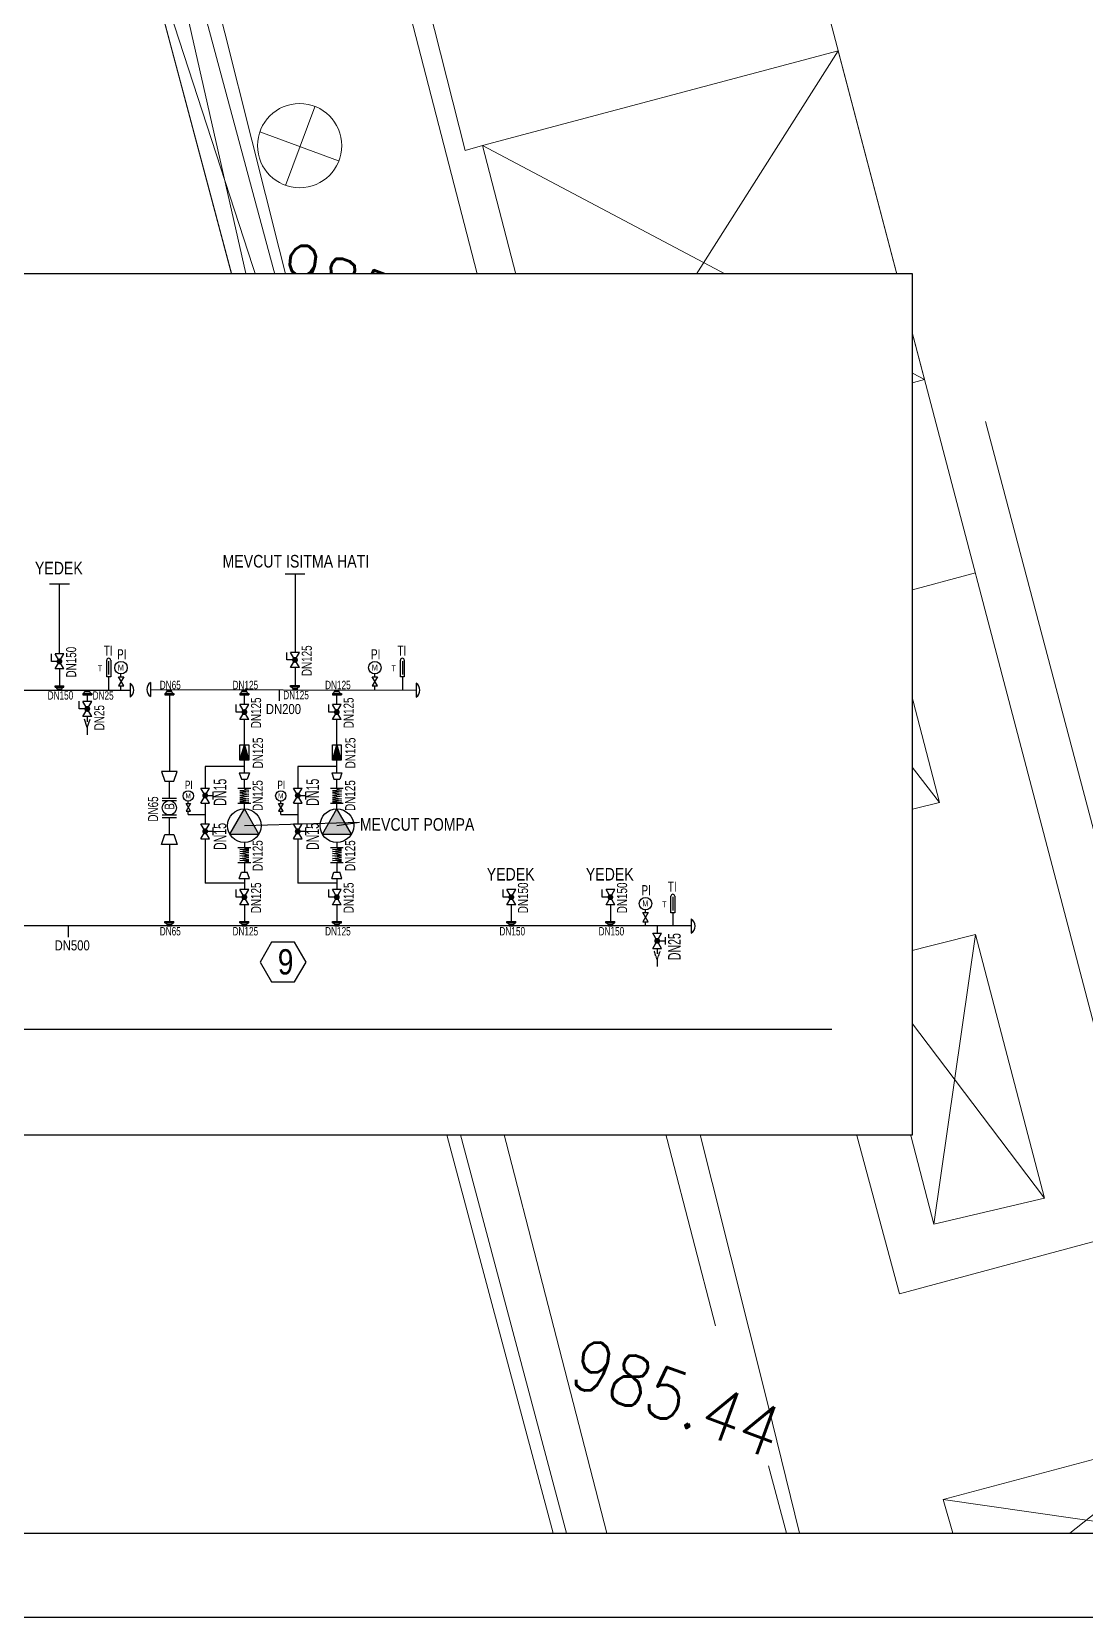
# Model space of a CAD drawing. Header units: centimetres. Extents: x 392964 to 515689, y 49661 to 58661.
# Drawn here: x 398505 to 399756, y 49661 to 51545 of the extents above; entities that cross this region are included whole.
import ezdxf
from ezdxf.enums import TextEntityAlignment as Align
from ezdxf.xclip import XClip

# ---------------------------------------------------------------- set-up
doc = ezdxf.new("R2010")
doc.units = ezdxf.units.CM
doc.header["$XCLIPFRAME"] = 0
for name, pattern in [('11019', [0]), ('11021', [0]), ('DGN Style 3', [38.252869, 27.323478, -10.929391]), ('PS', [2.2, 1, -0.2, 1])]:
    doc.linetypes.add(name, pattern=pattern)
for name, color, linetype, lineweight in [('---___EB_draft03_cihazlar', 8, 'Continuous', 9), ('0-KRCN-VAZİYET-030426', 8, 'Continuous', 9), ('0-KRCN-Z-ANTET', 71, 'Continuous', 30), ('B_SUNDURMA', 8, 'Continuous', 9), ('B_SUNDURMA_TARAMA', 8, 'Continuous', 9), ('B_TICARI', 8, 'Continuous', 9), ('B_YAPI_ZEMIN', 8, 'DGN Style 3', 9), ('S_IZGARA', 8, 'Continuous', 9), ('S_ROGAR_KAPAGI', 8, 'Continuous', 9), ('SINIR_DUVAR_TEK', 8, '11019', 9), ('SINIR_IST_DUVARI', 8, '11021', 9), ('Y_YOL_KOTU', 8, 'Continuous', 9), ('YOL_SOSE', 8, 'Continuous', 9)]:
    doc.layers.add(name, color=color, linetype=linetype, lineweight=lineweight)
for name, color, linetype in [('05_CONCRETE', 8, 'Continuous'), ('M_EQUIPMENT2', 52, 'Continuous'), ('M_GEN_REDÜKSİYON', 152, 'Continuous'), ('M_GENEL_BASINÇ TAHLİYE VANASI', 2, 'Continuous'), ('M_GENEL_FLOW DIAGRAM TEXT', 62, 'Continuous'), ('M_GENEL_GERİ TEPME VENTİLİ (DİSKO)', 122, 'Continuous'), ('M_GENEL_KÜRESEL VANA (ISITMA TESİSATI)', 82, 'Continuous'), ('M_GENEL_MANOMETRE', 82, 'Continuous'), ('M_GENEL_REDÜKSİYON', 72, 'Continuous'), ('M_GENEL_SİRKÜLASYON POMPASI', 122, 'Continuous'), ('M_GENEL_SURGULU VANA', 72, 'Continuous'), ('M_GENEL_TERMOMETRE', 82, 'Continuous'), ('M_GENEL_TİTREŞİM YUTUCU', 72, 'Continuous'), ('M_HVAC_P&ID_GENERA LTEXT', 12, 'Continuous'), ('M_ISITMA DONUS 70', 24, 'PS'), ('M_ISITMA GIDIS 90', 94, 'Continuous'), ('M_SIHHİ_GENEL_CİHAZ 2', 1, 'Continuous')]:
    doc.layers.add(name, color=color, linetype=linetype)
doc.layers.add('M_SIHHİ_GENEL_CİHAZ YAZI', color=2, linetype='Continuous', plot=False)
doc.styles.add('OSMAN', font='arial.ttf')
doc.styles.add('SIMPLEX', font='arial.ttf')
doc.styles.get("Standard").update_dxf_attribs({"font": 'arial.ttf'})
doc.styles.add('STANDART', font='arial.ttf', dxfattribs={"width": 0.7, "height": 50})
doc.styles.add('Style-STANDARD', font='STANDARD.shx')
doc.styles.add('WMF-ARIAL1', font='arial.ttf')

# ---------------------------------------------------------------- blocks, each defined once
blk = doc.blocks.new('12027')
at = {"layer": 'S_ROGAR_KAPAGI'}
for p, q in [((0.02, -1.01), (0.02, 0.99)), ((-1, -0.02), (1, -0.02))]:
    blk.add_line(p, q, dxfattribs=at)
blk.add_circle((0.005, -0.002), 1, dxfattribs=at)
blk = doc.blocks.new('12038_1')
at = {"layer": 'S_IZGARA'}
for p, q in [((-0.495, -1), (-0.495, 1)), ((0, -1), (0, 1)), ((0.548, -1), (0.548, 1))]:
    blk.add_line(p, q, dxfattribs=at)
at = {"layer": 'S_IZGARA', "flags": 128}
blk.add_lwpolyline([(1, 1), (-1, 1), (-1, -1), (1, -1), (1, 1)], dxfattribs=at)
blk = doc.blocks.new('Akyurt_Tm33')
at = {"layer": 'B_SUNDURMA', "elevation": 986.291, "flags": 128}
blk.add_lwpolyline([(501868.778, 4439127.788), (501869.616, 4439128.357), (501855.161, 4439148.756), (501854.113, 4439147.992), (501854.254, 4439147.792), (501854.539, 4439147.993)], close=True, dxfattribs=at)
at = {"layer": 'B_SUNDURMA'}
for points in [[(501880.045, 4439138.297, 992.091), (501875.412, 4439144.915, 992.091), (501868.27, 4439139.871, 991.651), (501872.899, 4439133.208, 991.651)], [(501881.617, 4439127.468, 988.851), (501877.951, 4439132.687, 988.851), (501880.194, 4439134.264, 988.851), (501883.863, 4439128.99, 988.851)], [(501889.46, 4439121.033, 988.771), (501885.748, 4439126.343, 988.771), (501883.536, 4439124.824, 988.771), (501887.205, 4439119.544, 988.771)], [(501896.427, 4439114.921, 988.731), (501891.271, 4439111.296, 988.731), (501889.687, 4439113.489, 988.731), (501894.807, 4439117.102, 988.731)]]:
    blk.add_3dface(points, dxfattribs=at)
at = {"layer": 'B_SUNDURMA_TARAMA'}
for p, q in [((501868.778, 4439127.788, 986.291), (501855.161, 4439148.756, 986.291)), ((501869.616, 4439128.357, 986.291), (501854.113, 4439147.992, 986.291)), ((501875.412, 4439144.915, 992.091), (501872.899, 4439133.208, 991.651)), ((501880.045, 4439138.297, 992.091), (501868.27, 4439139.871, 991.651)), ((501881.617, 4439127.468, 988.851), (501880.194, 4439134.264, 988.851)), ((501877.951, 4439132.687, 988.851), (501883.863, 4439128.99, 988.851)), ((501885.748, 4439126.343, 988.771), (501887.205, 4439119.544, 988.771)), ((501889.46, 4439121.033, 988.771), (501883.536, 4439124.824, 988.771)), ((501891.271, 4439111.296, 988.731), (501894.807, 4439117.102, 988.731)), ((501896.427, 4439114.921, 988.731), (501889.687, 4439113.489, 988.731))]:
    blk.add_line(p, q, dxfattribs=at)
at = {"layer": 'B_TICARI'}
for points in [[(501893.444, 4439205.686, 993.771), (501852.836, 4439177.165, 993.771), (501911.333, 4439093.602, 993.771), (501952.29, 4439122.422, 993.771)], [(501858.412, 4439056.242, 994.571), (501814.034, 4439119.478, 994.571), (501854.539, 4439147.993, 994.571), (501898.963, 4439084.958, 994.571)]]:
    blk.add_3dface(points, dxfattribs=at)
at = {"layer": 'B_YAPI_ZEMIN'}
for points in [[(501951.064, 4439122.104, 985.088), (501912.075, 4439094.704, 985.088), (501854.441, 4439176.716, 985.088), (501893.43, 4439204.116, 985.088)], [(501898.511, 4439085.095, 986.011), (501854.663, 4439147.217, 986.011), (501815.032, 4439119.243, 986.011), (501858.879, 4439057.122, 986.011)]]:
    blk.add_3dface(points, dxfattribs=at)
at = {"layer": 'SINIR_DUVAR_TEK', "extrusion": (0.012725, 0.004637, 0.999908), "elevation": 27957.1, "flags": 128}
blk.add_lwpolyline([(501838.823, 4439039.341), (501833.829, 4439035.793), (501827.364, 4439044.91)], dxfattribs=at)
at = {"layer": 'SINIR_DUVAR_TEK'}
blk.add_polyline3d([(501880.55, 4439126.824, 985.971), (501876.754, 4439132.214, 986.011), (501880.382, 4439134.804, 986.011), (501881.334, 4439133.387, 986.011), (501882.768, 4439134.408, 986.011)], dxfattribs=at)
at = {"layer": 'SINIR_IST_DUVARI', "elevation": 985.771, "flags": 128}
blk.add_lwpolyline([(501868.27, 4439139.871), (501867.921, 4439139.619), (501865.562, 4439143.051), (501873.053, 4439148.285)], dxfattribs=at)
at = {"layer": 'SINIR_IST_DUVARI', "extrusion": (0.006305, -0.00947, 0.999935), "elevation": -37889.085, "flags": 128}
blk.add_lwpolyline([(501860.773, 4438967.063), (501856.876, 4438972.917)], dxfattribs=at)
at = {"layer": 'SINIR_IST_DUVARI', "extrusion": (-0.759787, -0.531864, 0.373958), "elevation": -2741961.598, "flags": 128}
blk.add_lwpolyline([(-3348819.78, 1106655.598), (-3348830.662, 1106655.684), (-3348833.914, 1106655.511)], dxfattribs=at)
at = {"layer": 'SINIR_IST_DUVARI', "extrusion": (0.818423, 0.574458, 0.01346), "elevation": 2960852.714, "flags": 128}
blk.add_lwpolyline([(3345050.76, -38870.022), (3345058.349, -38870.102), (3345063.94, -38870.502)], dxfattribs=at)
at = {"layer": 'YOL_SOSE'}
for points in [[(501865.048, 4439142.961, 985.211), (501872.921, 4439131.609, 985.371), (501876.822, 4439126.113, 985.371), (501884.995, 4439114.17, 985.451), (501893.449, 4439101.601, 985.611)], [(501824.534, 4439126.869, 986.291), (501821.889, 4439130.815, 986.291), (501821.825, 4439130.948, 986.331), (501821.797, 4439131.105, 986.331), (501821.831, 4439131.297, 986.331), (501821.915, 4439131.436, 986.331), (501822.148, 4439131.663, 986.331), (501830.672, 4439137.461, 986.331), (501837.307, 4439142.257, 986.251), (501846.047, 4439148.407, 986.011), (501854.243, 4439154.113, 985.211), (501854.497, 4439154.268, 985.131), (501854.54, 4439154.268, 985.131), (501854.687, 4439154.185, 985.131), (501855.468, 4439152.671, 985.091), (501855.524, 4439152.46, 985.091), (501855.536, 4439152.116, 985.091), (501855.341, 4439149.815, 985.131), (501855.404, 4439149.466, 985.131), (501855.594, 4439149.029, 985.131), (501864.59, 4439135.893, 985.291), (501873.368, 4439123.09, 985.291), (501890.065, 4439098.997, 985.611)]]:
    blk.add_polyline3d(points, dxfattribs=at)
at = {"layer": 'S_IZGARA', "xscale": 0.75, "yscale": 0.75, "zscale": 0.75, "rotation": 214.6322830913292}
blk.add_blockref('12038_1', (501874.079, 4439130.19, 985.371), dxfattribs=at)
at = {"layer": 'S_ROGAR_KAPAGI'}
for p in [(501864.188, 4439138.366, 985.211), (501870.698, 4439127.705, 985.291)]:
    blk.add_blockref('12027', p, dxfattribs=at)
at = {"layer": 'Y_YOL_KOTU', "style": 'Style-STANDARD'}
for s, p in [('985.29', (501867.344, 4439135.597, 985.292)), ('985.44', (501882.908, 4439113.562, 985.441))]:
    blk.add_text(s, height=1.2, dxfattribs=at).set_placement(p, align=Align.MIDDLE_CENTER)
blk = doc.blocks.new('G$CF910E365')
at = {"layer": '---___EB_draft03_cihazlar'}
ref = blk.add_blockref('Akyurt_Tm33', (-200910447.5, -398988423.7), dxfattribs=dict(at, xscale=100, yscale=100, zscale=100, rotation=339.71835701135))
XClip(ref).set_block_clipping_path([(501505.9862066242, 4438937.7964665554), (502127.4112339765, 4439167.4422489693), (502010.4218731245, 4439484.017262903), (501388.9968457722, 4439254.3714804901)])
blk = doc.blocks.new('G$C19F67D48')
at = {"layer": 'M_GENEL_GERİ TEPME VENTİLİ (DİSKO)'}
for points in [[(1665.3, 266.8), (1673.9, 266.8), (1669.6, 281.8)], [(1756.9, 266.8), (1765.5, 266.8), (1761.2, 281.8)]]:
    blk.add_hatch(color=8, dxfattribs=at).paths.add_polyline_path(points)
at = {"layer": 'M_GENEL_SİRKÜLASYON POMPASI'}
for points in [[(1684.1, 193.5), (1669.7, 218.5), (1655.2, 193.5)], [(1775.7, 193.5), (1761.2, 218.5), (1746.8, 193.5)]]:
    blk.add_hatch(color=8, dxfattribs=at).paths.add_polyline_path(points)
at = {"layer": '05_CONCRETE', "color": 8}
blk.add_line((2251.2, 0, 0), (0, 0), dxfattribs=at)
at = {"layer": 'M_EQUIPMENT2', "color": 8, "linetype": 'ByBlock', "elevation": 0}
blk.add_lwpolyline([(1730.8, 66.8), (1719.4, 86.6), (1696.5, 86.6), (1685.1, 66.8), (1696.5, 47.1), (1719.4, 47.1)], close=True, dxfattribs=at)
at = {"layer": 'M_GEN_REDÜKSİYON', "color": 8, "elevation": 138.6}
for points in [[(1587.6, 255.6), (1590.9, 245.9), (1599.9, 245.9), (1603.1, 255.6)], [(1587.6, 183.3), (1590.9, 193.1), (1599.9, 193.1), (1603.1, 183.3)]]:
    blk.add_lwpolyline(points, close=True, dxfattribs=at)
at = {"layer": 'M_GENEL_BASINÇ TAHLİYE VANASI', "color": 8}
for p, q in [((1588.2, 229, 138.6), (1602.5, 229, 138.6)), ((1588.2, 226.6, 138.6), (1602.5, 226.6, 138.6)), ((1588.2, 212.4, 138.6), (1602.5, 212.4, 138.6)), ((1588.2, 210, 138.6), (1602.5, 210, 138.6))]:
    blk.add_line(p, q, dxfattribs=at)
blk.add_circle((1595.4, 219.5, 138.6), 7.07, dxfattribs=at)
at = {"layer": 'M_GENEL_FLOW DIAGRAM TEXT', "color": 8}
for p, q in [((1710, 451.2, 0), (1729.6, 451.2, 0)), ((1783.6, 204.8, 0), (1669.6, 201.8, 138.6)), ((1783.6, 204.8, 0), (1761.2, 201.8, 138.6))]:
    blk.add_line(p, q, dxfattribs=at)
at = {"layer": 'M_GENEL_GERİ TEPME VENTİLİ (DİSKO)', "color": 8}
for p, q in [((1665.3, 266.8, 138.6), (1669.6, 281.8, 138.6)), ((1669.6, 281.8, 138.6), (1673.9, 266.8, 138.6)), ((1756.9, 266.8, 138.6), (1761.2, 281.8, 138.6)), ((1761.2, 281.8, 138.6), (1765.5, 266.8, 138.6))]:
    blk.add_line(p, q, dxfattribs=at)
at = {"layer": 'M_GENEL_GERİ TEPME VENTİLİ (DİSKO)', "color": 8, "elevation": 138.6}
for points in [[(1665.3, 266.8), (1665.3, 281.8), (1673.9, 281.8), (1673.9, 266.8)], [(1756.9, 266.8), (1756.9, 281.8), (1765.5, 281.8), (1765.5, 266.8)]]:
    blk.add_lwpolyline(points, close=True, dxfattribs=at)
at = {"layer": 'M_GENEL_KÜRESEL VANA (ISITMA TESİSATI)'}
for p, q in [((1478.6, 364.5, 0), (1478.6, 372, 0)), ((1485.2, 364.5, 0), (1478.6, 364.5, 0)), ((1482.3, 357, 0), (1490.9, 372, 0)), ((1490.9, 357, 0), (1482.3, 372, 0)), ((1490.9, 372, 0), (1482.3, 372, 0)), ((1490.9, 357, 0), (1482.3, 357, 0))]:
    blk.add_line(p, q, dxfattribs=at)
at = {"layer": 'M_GENEL_KÜRESEL VANA (ISITMA TESİSATI)', "color": 8}
for p, q in [((1711.7, 365.9, 138.6), (1711.7, 373.4, 138.6)), ((1718.3, 365.9, 138.6), (1711.7, 365.9, 138.6)), ((1715.4, 358.4, 138.6), (1724.1, 373.4, 138.6)), ((1724.1, 358.4, 138.6), (1715.4, 373.4, 138.6)), ((1724.1, 373.4, 138.6), (1715.4, 373.4, 138.6)), ((1724.1, 358.4, 138.6), (1715.4, 358.4, 138.6)), ((1506.1, 317.4, 0), (1506.1, 325, 0)), ((1512.7, 317.4, 0), (1506.1, 317.4, 0)), ((1509.8, 309.9, 0), (1518.5, 324.9, 0)), ((1518.5, 309.9, 0), (1509.8, 324.9, 0)), ((1518.5, 324.9, 0), (1509.8, 324.9, 0)), ((1661.6, 314.3, 138.6), (1661.6, 321.8, 138.6)), ((1668.2, 314.3, 138.6), (1661.6, 314.3, 138.6)), ((1665.3, 306.8, 138.6), (1673.9, 321.8, 138.6)), ((1673.9, 306.8, 138.6), (1665.3, 321.8, 138.6)), ((1673.9, 321.8, 138.6), (1665.3, 321.8, 138.6)), ((1753.1, 314.3, 138.6), (1753.1, 321.8, 138.6)), ((1759.7, 314.3, 138.6), (1753.1, 314.3, 138.6)), ((1756.9, 306.8, 138.6), (1765.5, 321.8, 138.6)), ((1765.5, 306.8, 138.6), (1756.9, 321.8, 138.6)), ((1765.5, 321.8, 138.6), (1756.9, 321.8, 138.6)), ((1518.5, 309.9, 0), (1509.8, 309.9, 0)), ((1673.9, 306.8, 138.6), (1665.3, 306.8, 138.6)), ((1765.5, 306.8, 138.6), (1756.9, 306.8, 138.6)), ((1661.6, 131, 138.6), (1661.6, 138.5, 138.6)), ((1668.2, 131, 138.6), (1661.6, 131, 138.6)), ((1665.3, 123.5, 138.6), (1673.9, 138.5, 138.6)), ((1673.9, 123.5, 138.6), (1665.3, 138.5, 138.6)), ((1673.9, 138.5, 138.6), (1665.3, 138.5, 138.6)), ((1753.1, 131, 138.6), (1753.1, 138.5, 138.6)), ((1759.7, 131, 138.6), (1753.1, 131, 138.6)), ((1756.9, 123.5, 138.6), (1765.5, 138.5, 138.6)), ((1765.5, 123.5, 138.6), (1756.9, 138.5, 138.6)), ((1765.5, 138.5, 138.6), (1756.9, 138.5, 138.6)), ((1925.8, 131, 138.6), (1925.8, 138.5, 138.6)), ((1932.4, 131, 138.6), (1925.8, 131, 138.6)), ((1929.5, 123.5, 138.6), (1938.2, 138.5, 138.6)), ((1938.2, 123.5, 138.6), (1929.5, 138.5, 138.6)), ((1938.2, 138.5, 138.6), (1929.5, 138.5, 138.6)), ((2023.9, 131, 138.6), (2023.9, 138.5, 138.6)), ((2030.5, 131, 138.6), (2023.9, 131, 138.6)), ((2027.6, 123.5, 138.6), (2036.2, 138.5, 138.6)), ((2036.2, 123.5, 138.6), (2027.6, 138.5, 138.6)), ((2036.2, 138.5, 138.6), (2027.6, 138.5, 138.6)), ((1673.9, 123.5, 138.6), (1665.3, 123.5, 138.6)), ((1765.5, 123.5, 138.6), (1756.9, 123.5, 138.6)), ((1938.2, 123.5, 138.6), (1929.5, 123.5, 138.6)), ((2036.2, 123.5, 138.6), (2027.6, 123.5, 138.6))]:
    blk.add_line(p, q, dxfattribs=at)
at = {"layer": 'M_GENEL_KÜRESEL VANA (ISITMA TESİSATI)', "const_width": 2.89, "elevation": 0}
blk.add_lwpolyline([(1488, 364.5, 1), (1485.2, 364.5, 1)], format="xyb", close=True, dxfattribs=at)
at = {"layer": 'M_GENEL_KÜRESEL VANA (ISITMA TESİSATI)', "color": 8, "const_width": 2.89}
for points, elevation in [([(1721.2, 365.9, 1), (1718.3, 365.9, 1)], 138.6), ([(1515.6, 317.4, 1), (1512.7, 317.4, 1)], 0), ([(1671.1, 314.3, 1), (1668.2, 314.3, 1)], 138.6), ([(1762.6, 314.3, 1), (1759.7, 314.3, 1)], 138.6), ([(1671.1, 131, 1), (1668.2, 131, 1)], 138.6), ([(1762.6, 131, 1), (1759.7, 131, 1)], 138.6), ([(1935.3, 131, 1), (1932.4, 131, 1)], 138.6), ([(2033.3, 131, 1), (2030.5, 131, 1)], 138.6)]:
    blk.add_lwpolyline(points, format="xyb", close=True, dxfattribs=dict(at, elevation=elevation))
at = {"layer": 'M_GENEL_MANOMETRE', "color": 8}
for p, q in [((1550.2, 340.3, 138.6), (1544.9, 349.3, 138.6)), ((1544.9, 349.3, 138.6), (1550.2, 349.3, 138.6)), ((1550.2, 349.3, 138.6), (1544.9, 340.3, 138.6)), ((1547.5, 349.3, 138.6), (1547.5, 352.1, 138.6)), ((1801.5, 340.3, 138.6), (1796.2, 349.3, 138.6)), ((1796.2, 349.3, 138.6), (1801.5, 349.3, 138.6)), ((1801.5, 349.3, 138.6), (1796.2, 340.3, 138.6)), ((1798.8, 349.3, 138.6), (1798.8, 352.1, 138.6)), ((1544.9, 340.3, 138.6), (1550.2, 340.3, 138.6)), ((1547.5, 336.1, 138.6), (1547.5, 340.3, 138.6)), ((1796.2, 340.3, 138.6), (1801.5, 340.3, 138.6)), ((1798.8, 336.1, 138.6), (1798.8, 340.3, 138.6)), ((1616.3, 216.2, 138.6), (1611.9, 223.8, 138.6)), ((1611.9, 223.8, 138.6), (1616.3, 223.8, 138.6)), ((1616.3, 223.8, 138.6), (1611.9, 216.2, 138.6)), ((1614.1, 223.8, 138.6), (1614.1, 226.1, 138.6)), ((1707.9, 216.2, 138.6), (1703.5, 223.8, 138.6)), ((1703.5, 223.8, 138.6), (1707.9, 223.8, 138.6)), ((1707.9, 223.8, 138.6), (1703.5, 216.2, 138.6)), ((1705.7, 223.8, 138.6), (1705.7, 226.1, 138.6)), ((1611.9, 216.2, 138.6), (1616.3, 216.2, 138.6)), ((1614.1, 212.7, 138.6), (1614.1, 216.2, 138.6)), ((1703.5, 216.2, 138.6), (1707.9, 216.2, 138.6)), ((1705.7, 212.7, 138.6), (1705.7, 216.2, 138.6)), ((2069.2, 106.7, 0), (2063.9, 115.7, 0)), ((2063.9, 115.7, 0), (2069.2, 115.7, 0)), ((2069.2, 115.7, 0), (2063.9, 106.7, 0)), ((2066.6, 115.7, 0), (2066.6, 118.5, 0)), ((2063.9, 106.7, 0), (2069.2, 106.7, 0)), ((2066.6, 102.5, 0), (2066.6, 106.7, 0))]:
    blk.add_line(p, q, dxfattribs=at)
for centre, radius in [((1547.5, 358.2, 138.6), 6.16), ((1798.8, 358.2, 138.6), 6.16), ((1614.1, 231.2, 138.6), 5.13), ((1705.7, 231.2, 138.6), 5.13), ((2066.6, 124.6, 0), 6.16)]:
    blk.add_circle(centre, radius, dxfattribs=at)
at = {"layer": 'M_GENEL_REDÜKSİYON', "color": 8}
for p, q in [((1664.6, 254.1, 138.6), (1666.7, 247.8, 138.6)), ((1664.6, 254.1, 138.6), (1674.6, 254.1, 138.6)), ((1674.6, 254.1, 138.6), (1672.5, 247.8, 138.6)), ((1756.2, 254.1, 138.6), (1758.3, 247.8, 138.6)), ((1756.2, 254.1, 138.6), (1766.2, 254.1, 138.6)), ((1766.2, 254.1, 138.6), (1764.1, 247.8, 138.6)), ((1666.7, 247.8, 138.6), (1672.5, 247.8, 138.6)), ((1758.3, 247.8, 138.6), (1764.1, 247.8, 138.6)), ((1664.6, 149.5, 138.6), (1666.7, 155.8, 138.6)), ((1664.6, 149.5, 138.6), (1674.6, 149.5, 138.6)), ((1666.7, 155.8, 138.6), (1672.5, 155.8, 138.6)), ((1674.6, 149.5, 138.6), (1672.5, 155.8, 138.6)), ((1756.2, 149.5, 138.6), (1758.3, 155.8, 138.6)), ((1756.2, 149.5, 138.6), (1766.2, 149.5, 138.6)), ((1758.3, 155.8, 138.6), (1764.1, 155.8, 138.6)), ((1766.2, 149.5, 138.6), (1764.1, 155.8, 138.6))]:
    blk.add_line(p, q, dxfattribs=at)
at = {"layer": 'M_GENEL_SİRKÜLASYON POMPASI', "color": 8}
for p, q in [((1655.2, 193.5, 138.6), (1669.7, 218.5, 138.6)), ((1684.1, 193.5, 138.6), (1669.7, 218.5, 138.6)), ((1746.8, 193.5, 138.6), (1761.2, 218.5, 138.6)), ((1775.7, 193.5, 138.6), (1761.2, 218.5, 138.6)), ((1655.2, 193.5, 138.6), (1684.1, 193.5, 138.6)), ((1746.8, 193.5, 138.6), (1775.7, 193.5, 138.6))]:
    blk.add_line(p, q, dxfattribs=at)
for centre in [(1669.6, 201.8, 138.6), (1761.2, 201.8, 138.6)]:
    blk.add_circle(centre, 16.7, dxfattribs=at)
at = {"layer": 'M_GENEL_SURGULU VANA', "color": 8}
for p, q in [((1635.2, 224.1, 138.6), (1626.5, 239.1, 138.6)), ((1626.5, 224.1, 138.6), (1635.2, 239.1, 138.6)), ((1626.5, 239.1, 138.6), (1635.2, 239.1, 138.6)), ((1726.8, 224.1, 138.6), (1718.1, 239.1, 138.6)), ((1718.1, 224.1, 138.6), (1726.8, 239.1, 138.6)), ((1718.1, 239.1, 138.6), (1726.8, 239.1, 138.6)), ((1626.5, 224.1, 138.6), (1635.2, 224.1, 138.6)), ((1632.3, 231.6, 138.6), (1638.9, 231.6, 138.6)), ((1638.9, 227.8, 138.6), (1638.9, 235.4, 138.6)), ((1718.1, 224.1, 138.6), (1726.8, 224.1, 138.6)), ((1723.9, 231.6, 138.6), (1730.5, 231.6, 138.6)), ((1730.5, 227.8, 138.6), (1730.5, 235.4, 138.6)), ((1635.2, 188.7, 138.6), (1626.5, 203.7, 138.6)), ((1626.5, 188.7, 138.6), (1635.2, 203.7, 138.6)), ((1626.5, 203.7, 138.6), (1635.2, 203.7, 138.6)), ((1626.5, 188.7, 138.6), (1635.2, 188.7, 138.6)), ((1632.3, 196.2, 138.6), (1638.9, 196.2, 138.6)), ((1638.9, 192.4, 138.6), (1638.9, 199.9, 138.6)), ((1726.8, 188.7, 138.6), (1718.1, 203.7, 138.6)), ((1718.1, 188.7, 138.6), (1726.8, 203.7, 138.6)), ((1718.1, 203.7, 138.6), (1726.8, 203.7, 138.6)), ((1718.1, 188.7, 138.6), (1726.8, 188.7, 138.6)), ((1723.9, 196.2, 138.6), (1730.5, 196.2, 138.6)), ((1730.5, 192.4, 138.6), (1730.5, 199.9, 138.6)), ((2082.6, 80.2, 0), (2073.9, 95.2, 0)), ((2073.9, 80.2, 0), (2082.6, 95.2, 0)), ((2073.9, 95.2, 0), (2082.6, 95.2, 0)), ((2073.9, 80.2, 0), (2082.6, 80.2, 0)), ((2079.7, 87.7, 0), (2086.3, 87.7, 0)), ((2086.3, 84, 0), (2086.3, 91.5, 0))]:
    blk.add_line(p, q, dxfattribs=at)
at = {"layer": 'M_GENEL_SURGULU VANA', "color": 8, "const_width": 2.89}
for points, elevation in [([(1629.4, 231.6, -1), (1632.3, 231.6, -1)], 138.6), ([(1721, 231.6, -1), (1723.9, 231.6, -1)], 138.6), ([(1629.4, 196.2, -1), (1632.3, 196.2, -1)], 138.6), ([(1721, 196.2, -1), (1723.9, 196.2, -1)], 138.6), ([(2076.8, 87.7, -1), (2079.7, 87.7, -1)], 0)]:
    blk.add_lwpolyline(points, format="xyb", close=True, dxfattribs=dict(at, elevation=elevation))
at = {"layer": 'M_GENEL_TERMOMETRE', "color": 8}
for p, q in [((1533.4, 349.2, 138.6), (1533.4, 365.6, 138.6)), ((1535.3, 364.8, 138.6), (1535.3, 351.6, 138.6)), ((1537.3, 365.6, 138.6), (1537.3, 349.2, 138.6)), ((1824, 349.2, 138.6), (1824, 365.6, 138.6)), ((1826, 364.8, 138.6), (1826, 351.6, 138.6)), ((1827.9, 365.6, 138.6), (1827.9, 349.2, 138.6)), ((1537.3, 349.2, 138.6), (1533.4, 349.2, 138.6)), ((1535.3, 349.2, 138.6), (1535.3, 336.1, 138.6)), ((1827.9, 349.2, 138.6), (1824, 349.2, 138.6)), ((1826, 349.2, 138.6), (1826, 336.1, 138.6)), ((2091.8, 115.6, 0), (2091.8, 131.9, 0)), ((2093.7, 131.2, 0), (2093.7, 117.9, 0)), ((2095.7, 131.9, 0), (2095.7, 115.6, 0)), ((2095.7, 115.6, 0), (2091.8, 115.6, 0)), ((2093.7, 115.6, 0), (2093.7, 102.5, 0))]:
    blk.add_line(p, q, dxfattribs=at)
for centre in [(1535.3, 365.6, 138.6), (1826, 365.6, 138.6), (2093.7, 131.9, 0)]:
    blk.add_arc(centre, 1.95, 0, 180, dxfattribs=at)
at = {"layer": 'M_GENEL_TİTREŞİM YUTUCU', "color": 8}
for p, q in [((1675.9, 238.6, 138.6), (1663.3, 238.6, 138.6)), ((1674, 237.1, 138.6), (1665.2, 236.3, 138.6)), ((1665.2, 236.3, 138.6), (1674, 235.3, 138.6)), ((1669.6, 238.6, 138.6), (1669.6, 237.8, 138.6)), ((1669.6, 237.8, 138.6), (1674, 237.1, 138.6)), ((1767.5, 238.6, 138.6), (1754.9, 238.6, 138.6)), ((1765.6, 237.1, 138.6), (1756.8, 236.3, 138.6)), ((1756.8, 236.3, 138.6), (1765.6, 235.3, 138.6)), ((1761.2, 238.6, 138.6), (1761.2, 237.8, 138.6)), ((1761.2, 237.8, 138.6), (1765.6, 237.1, 138.6)), ((1675.9, 223.6, 138.6), (1663.3, 223.6, 138.6)), ((1674, 235.3, 138.6), (1665.2, 234.4, 138.6)), ((1665.2, 234.4, 138.6), (1674, 233, 138.6)), ((1674, 233, 138.6), (1665.2, 231.7, 138.6)), ((1665.2, 231.7, 138.6), (1674, 231.1, 138.6)), ((1674, 231.1, 138.6), (1665.2, 229.5, 138.6)), ((1665.2, 229.5, 138.6), (1674, 228.4, 138.6)), ((1674, 228.4, 138.6), (1665.2, 227.5, 138.6)), ((1665.2, 227.5, 138.6), (1674, 226.5, 138.6)), ((1674, 226.5, 138.6), (1665.2, 225.5, 138.6)), ((1665.2, 225.5, 138.6), (1674, 224.8, 138.6)), ((1674, 224.8, 138.6), (1669.6, 224.2, 138.6)), ((1669.6, 224.2, 138.6), (1669.6, 223.6, 138.6)), ((1767.5, 223.6, 138.6), (1754.9, 223.6, 138.6)), ((1765.6, 235.3, 138.6), (1756.8, 234.4, 138.6)), ((1756.8, 234.4, 138.6), (1765.6, 233, 138.6)), ((1765.6, 233, 138.6), (1756.8, 231.7, 138.6)), ((1756.8, 231.7, 138.6), (1765.6, 231.1, 138.6)), ((1765.6, 231.1, 138.6), (1756.8, 229.5, 138.6)), ((1756.8, 229.5, 138.6), (1765.6, 228.4, 138.6)), ((1765.6, 228.4, 138.6), (1756.8, 227.5, 138.6)), ((1756.8, 227.5, 138.6), (1765.6, 226.5, 138.6)), ((1765.6, 226.5, 138.6), (1756.8, 225.5, 138.6)), ((1756.8, 225.5, 138.6), (1765.6, 224.8, 138.6)), ((1765.6, 224.8, 138.6), (1761.2, 224.2, 138.6)), ((1761.2, 224.2, 138.6), (1761.2, 223.6, 138.6)), ((1675.9, 180, 138.6), (1663.3, 180, 138.6)), ((1665.2, 178.1, 138.6), (1674, 178.8, 138.6)), ((1674, 177.1, 138.6), (1665.2, 178.1, 138.6)), ((1665.2, 176.2, 138.6), (1674, 177.1, 138.6)), ((1674, 175.2, 138.6), (1665.2, 176.2, 138.6)), ((1665.2, 174.1, 138.6), (1674, 175.2, 138.6)), ((1674, 172.5, 138.6), (1665.2, 174.1, 138.6)), ((1669.6, 179.4, 138.6), (1669.6, 180, 138.6)), ((1674, 178.8, 138.6), (1669.6, 179.4, 138.6)), ((1767.5, 180, 138.6), (1754.9, 180, 138.6)), ((1756.8, 178.1, 138.6), (1765.6, 178.8, 138.6)), ((1765.6, 177.1, 138.6), (1756.8, 178.1, 138.6)), ((1756.8, 176.2, 138.6), (1765.6, 177.1, 138.6)), ((1765.6, 175.2, 138.6), (1756.8, 176.2, 138.6)), ((1756.8, 174.1, 138.6), (1765.6, 175.2, 138.6)), ((1765.6, 172.5, 138.6), (1756.8, 174.1, 138.6)), ((1761.2, 179.4, 138.6), (1761.2, 180, 138.6)), ((1765.6, 178.8, 138.6), (1761.2, 179.4, 138.6)), ((1675.9, 165, 138.6), (1663.3, 165, 138.6)), ((1665.2, 171.9, 138.6), (1674, 172.5, 138.6)), ((1674, 170.7, 138.6), (1665.2, 171.9, 138.6)), ((1665.2, 169.2, 138.6), (1674, 170.7, 138.6)), ((1674, 168.3, 138.6), (1665.2, 169.2, 138.6)), ((1665.2, 167.3, 138.6), (1674, 168.3, 138.6)), ((1674, 166.6, 138.6), (1665.2, 167.3, 138.6)), ((1669.6, 165.8, 138.6), (1674, 166.6, 138.6)), ((1669.6, 165, 138.6), (1669.6, 165.8, 138.6)), ((1767.5, 165, 138.6), (1754.9, 165, 138.6)), ((1756.8, 171.9, 138.6), (1765.6, 172.5, 138.6)), ((1765.6, 170.7, 138.6), (1756.8, 171.9, 138.6)), ((1756.8, 169.2, 138.6), (1765.6, 170.7, 138.6)), ((1765.6, 168.3, 138.6), (1756.8, 169.2, 138.6)), ((1756.8, 167.3, 138.6), (1765.6, 168.3, 138.6)), ((1765.6, 166.6, 138.6), (1756.8, 167.3, 138.6)), ((1761.2, 165.8, 138.6), (1765.6, 166.6, 138.6)), ((1761.2, 165, 138.6), (1761.2, 165.8, 138.6))]:
    blk.add_line(p, q, dxfattribs=at)
at = {"layer": 'M_HVAC_P&ID_GENERA LTEXT', "color": 8}
for p, q in [((1704.4, 325.5, 0), (1704.4, 336.5, 138.6)), ((1495.4, 91.5, 0), (1495.4, 102.5, 138.6))]:
    blk.add_line(p, q, dxfattribs=at)
at = {"layer": 'M_ISITMA DONUS 70', "color": 8}
for p, q in [((2078.2, 102.5, 0), (2078.2, 95.2, 0)), ((2078.2, 80.2, 138.6), (2078.2, 74.9, 138.6)), ((2078.2, 69.2, 138.6), (2075.3, 77.4, 138.6)), ((2078.2, 69.2, 138.6), (2081.1, 77.4, 138.6)), ((2078.2, 69.2, 138.6), (2078.2, 62.1, 138.6))]:
    blk.add_line(p, q, dxfattribs=at)
at = {"layer": 'M_ISITMA GIDIS 90'}
for p, q in [((1476.6, 441.2, -138.6), (1496.6, 441.2, -138.6)), ((1486.6, 372, -138.6), (1486.6, 441.2, -138.6)), ((1486.6, 357, -138.6), (1486.6, 340.3, -138.6))]:
    blk.add_line(p, q, dxfattribs=at)
at = {"layer": 'M_ISITMA GIDIS 90', "color": 8}
for p, q in [((1719.8, 451.2, 0), (1719.8, 373.4, 0)), ((1719.8, 358.4, 0), (1719.8, 340.7, 0)), ((909.6, 335.9, 0), (1556.5, 335.9, 0)), ((1514.1, 331.5, 0), (1514.1, 324.9, 0)), ((1556.5, 342.9, 0), (1556.5, 328.9, 0)), ((1576.8, 343.6, 0), (1576.8, 329.6, 0)), ((1576.8, 336.6, 0), (1839.6, 335.9, 0)), ((1595.4, 331.5, 0), (1595.4, 255.6, 0)), ((1669.6, 321.8, 0), (1669.6, 331.5, 0)), ((1761.2, 321.8, 0), (1761.2, 331.5, 0)), ((1839.6, 342.9, 0), (1839.6, 328.9, 0)), ((1514.1, 298.9, 0), (1511.3, 307.1, 0)), ((1514.1, 309.9, 0), (1514.1, 304.6, 0)), ((1514.1, 298.9, 0), (1517, 307.1, 0)), ((1514.1, 298.9, 0), (1514.1, 291.8, 0)), ((1669.6, 281.8, 0), (1669.6, 306.8, 0)), ((1761.2, 281.8, 0), (1761.2, 306.8, 0)), ((1669.6, 254.1, 0), (1669.6, 266.8, 0)), ((1761.2, 254.1, 0), (1761.2, 266.8, 0)), ((1595.4, 229, 0), (1595.4, 245.9, 0)), ((1669.6, 238.6, 0), (1669.6, 247.8, 0)), ((1761.2, 238.6, 0), (1761.2, 247.8, 0)), ((1669.6, 218.5, 138.6), (1669.6, 223.6, 138.6)), ((1761.2, 218.5, 138.6), (1761.2, 223.6, 138.6)), ((1595.4, 193.1, 0), (1595.4, 210, 0)), ((1595.4, 183.3, 0), (1595.4, 106.9, 0)), ((1669.6, 185.1, 138.6), (1669.6, 180, 138.6)), ((1761.2, 185.1, 138.6), (1761.2, 180, 138.6)), ((1669.6, 165, 0), (1669.6, 155.8, 0)), ((1761.2, 165, 0), (1761.2, 155.8, 0)), ((1669.6, 149.5, 0), (1669.6, 138.5, 0)), ((1761.2, 149.5, 0), (1761.2, 138.5, 0)), ((1669.6, 123.5, 0), (1669.6, 106.9, 0)), ((1761.2, 123.5, 0), (1761.2, 106.9, 0)), ((1933.8, 123.5, 0), (1933.8, 106.9, 0)), ((2031.9, 123.5, 0), (2031.9, 106.9, 0)), ((2111.9, 102.5, 0), (468.9, 102.5, 0)), ((2111.9, 109.4, 0), (2111.9, 95.4, 0))]:
    blk.add_line(p, q, dxfattribs=at)
for centre, start, end in [((1551.9, 335.9, 138.6), 303.3133, 56.6867), ((1581.4, 336.6, 138.6), 123.3133, 236.6867), ((1835, 335.9, 138.6), 303.3133, 56.6867), ((2107.3, 102.4, 138.6), 303.3133, 56.6867)]:
    blk.add_arc(centre, 8.36, start, end, dxfattribs=at)
at = {"layer": 'M_SIHHİ_GENEL_CİHAZ 2', "color": 8}
for p, q in [((1482.2, 340.3, 0), (1491, 340.3, 0)), ((1482.2, 339, 0), (1482.2, 340.3, 0)), ((1482.2, 339, 0), (1491, 339, 0)), ((1482.9, 339, 0), (1484.5, 337.3, 0)), ((1484.5, 337.3, 0), (1484.5, 335.9, 0)), ((1484.5, 337.3, 0), (1488.7, 337.3, 0)), ((1484.5, 335.9, 0), (1488.7, 335.9, 0)), ((1490.3, 339, 0), (1488.7, 337.3, 0)), ((1488.7, 337.3, 0), (1488.7, 335.9, 0)), ((1491, 339, 0), (1491, 340.3, 0)), ((1509.8, 332.7, 138.6), (1518.5, 332.7, 138.6)), ((1509.8, 332.7, 138.6), (1509.8, 331.5, 138.6)), ((1509.8, 331.5, 138.6), (1518.5, 331.5, 138.6)), ((1510.4, 332.7, 138.6), (1512.1, 334.5, 138.6)), ((1512.1, 335.9, 138.6), (1516.2, 335.9, 138.6)), ((1512.1, 334.5, 138.6), (1512.1, 335.9, 138.6)), ((1512.1, 334.5, 138.6), (1516.2, 334.5, 138.6)), ((1516.2, 334.5, 138.6), (1516.2, 335.9, 138.6)), ((1517.9, 332.7, 138.6), (1516.2, 334.5, 138.6)), ((1518.5, 332.7, 138.6), (1518.5, 331.5, 138.6)), ((1591, 332.7, 138.6), (1599.8, 332.7, 138.6)), ((1591, 332.7, 138.6), (1591, 331.5, 138.6)), ((1591, 331.5, 138.6), (1599.8, 331.5, 138.6)), ((1591.6, 332.7, 138.6), (1593.3, 334.5, 138.6)), ((1593.3, 335.9, 138.6), (1597.4, 335.9, 138.6)), ((1593.3, 334.5, 138.6), (1593.3, 335.9, 138.6)), ((1593.3, 334.5, 138.6), (1597.4, 334.5, 138.6)), ((1597.4, 334.5, 138.6), (1597.4, 335.9, 138.6)), ((1599.1, 332.7, 138.6), (1597.4, 334.5, 138.6)), ((1599.8, 332.7, 138.6), (1599.8, 331.5, 138.6)), ((1665.2, 332.7, 138.6), (1674, 332.7, 138.6)), ((1665.2, 332.7, 138.6), (1665.2, 331.5, 138.6)), ((1665.2, 331.5, 138.6), (1674, 331.5, 138.6)), ((1665.9, 332.7, 138.6), (1667.6, 334.5, 138.6)), ((1667.6, 335.9, 138.6), (1671.7, 335.9, 138.6)), ((1667.6, 334.5, 138.6), (1667.6, 335.9, 138.6)), ((1667.6, 334.5, 138.6), (1671.7, 334.5, 138.6)), ((1671.7, 334.5, 138.6), (1671.7, 335.9, 138.6)), ((1673.4, 332.7, 138.6), (1671.7, 334.5, 138.6)), ((1674, 332.7, 138.6), (1674, 331.5, 138.6)), ((1715.4, 340.7, 138.6), (1724.2, 340.7, 138.6)), ((1715.4, 339.4, 138.6), (1715.4, 340.7, 138.6)), ((1715.4, 339.4, 138.6), (1724.2, 339.4, 138.6)), ((1716, 339.4, 138.6), (1717.7, 337.7, 138.6)), ((1717.7, 337.7, 138.6), (1717.7, 336.3, 138.6)), ((1717.7, 337.7, 138.6), (1721.8, 337.7, 138.6)), ((1717.7, 336.3, 138.6), (1721.8, 336.3, 138.6)), ((1723.5, 339.4, 138.6), (1721.8, 337.7, 138.6)), ((1721.8, 337.7, 138.6), (1721.8, 336.3, 138.6)), ((1724.2, 339.4, 138.6), (1724.2, 340.7, 138.6)), ((1756.8, 332.7, 138.6), (1765.6, 332.7, 138.6)), ((1756.8, 332.7, 138.6), (1756.8, 331.5, 138.6)), ((1756.8, 331.5, 138.6), (1765.6, 331.5, 138.6)), ((1757.5, 332.7, 138.6), (1759.1, 334.5, 138.6)), ((1759.1, 335.9, 138.6), (1763.2, 335.9, 138.6)), ((1759.1, 334.5, 138.6), (1759.1, 335.9, 138.6)), ((1759.1, 334.5, 138.6), (1763.2, 334.5, 138.6)), ((1763.2, 334.5, 138.6), (1763.2, 335.9, 138.6)), ((1764.9, 332.7, 138.6), (1763.2, 334.5, 138.6)), ((1765.6, 332.7, 138.6), (1765.6, 331.5, 138.6)), ((1630.9, 260.4, 138.6), (1630.9, 239.1, 138.6)), ((1669.6, 260.4, 138.6), (1630.9, 260.4, 138.6)), ((1722.4, 260.4, 138.6), (1722.4, 239.1, 138.6)), ((1761.2, 260.4, 138.6), (1722.4, 260.4, 138.6)), ((1630.9, 224.1, 138.6), (1630.9, 203.7, 138.6)), ((1722.4, 224.1, 138.6), (1722.4, 203.7, 138.6)), ((1614.1, 212.7, 138.6), (1630.9, 212.7, 138.6)), ((1705.7, 212.7, 138.6), (1722.4, 212.7, 138.6)), ((1630.9, 188.7, 138.6), (1630.9, 144.8, 138.6)), ((1722.4, 188.7, 138.6), (1722.4, 144.8, 138.6)), ((1669.6, 144.8, 138.6), (1630.9, 144.8, 138.6)), ((1761.2, 144.8, 138.6), (1722.4, 144.8, 138.6)), ((1591, 106.9, 138.6), (1599.8, 106.9, 138.6)), ((1591, 105.6, 138.6), (1591, 106.9, 138.6)), ((1591, 105.6, 138.6), (1599.8, 105.6, 138.6)), ((1591.6, 105.6, 138.6), (1593.3, 103.9, 138.6)), ((1593.3, 103.9, 138.6), (1593.3, 102.5, 138.6)), ((1593.3, 103.9, 138.6), (1597.4, 103.9, 138.6)), ((1593.3, 102.5, 138.6), (1597.4, 102.5, 138.6)), ((1599.1, 105.6, 138.6), (1597.4, 103.9, 138.6)), ((1597.4, 103.9, 138.6), (1597.4, 102.5, 138.6)), ((1599.8, 105.6, 138.6), (1599.8, 106.9, 138.6)), ((1665.2, 106.9, 138.6), (1674, 106.9, 138.6)), ((1665.2, 105.6, 138.6), (1665.2, 106.9, 138.6)), ((1665.2, 105.6, 138.6), (1674, 105.6, 138.6)), ((1665.9, 105.6, 138.6), (1667.6, 103.9, 138.6)), ((1667.6, 103.9, 138.6), (1667.6, 102.5, 138.6)), ((1667.6, 103.9, 138.6), (1671.7, 103.9, 138.6)), ((1667.6, 102.5, 138.6), (1671.7, 102.5, 138.6)), ((1673.4, 105.6, 138.6), (1671.7, 103.9, 138.6)), ((1671.7, 103.9, 138.6), (1671.7, 102.5, 138.6)), ((1674, 105.6, 138.6), (1674, 106.9, 138.6)), ((1756.8, 106.9, 138.6), (1765.6, 106.9, 138.6)), ((1756.8, 105.6, 138.6), (1756.8, 106.9, 138.6)), ((1756.8, 105.6, 138.6), (1765.6, 105.6, 138.6)), ((1757.5, 105.6, 138.6), (1759.1, 103.9, 138.6)), ((1759.1, 103.9, 138.6), (1759.1, 102.5, 138.6)), ((1759.1, 103.9, 138.6), (1763.2, 103.9, 138.6)), ((1759.1, 102.5, 138.6), (1763.2, 102.5, 138.6)), ((1764.9, 105.6, 138.6), (1763.2, 103.9, 138.6)), ((1763.2, 103.9, 138.6), (1763.2, 102.5, 138.6)), ((1765.6, 105.6, 138.6), (1765.6, 106.9, 138.6)), ((1929.5, 106.9, 138.6), (1938.2, 106.9, 138.6)), ((1929.5, 105.6, 138.6), (1929.5, 106.9, 138.6)), ((1929.5, 105.6, 138.6), (1938.2, 105.6, 138.6)), ((1930.1, 105.6, 138.6), (1931.8, 103.9, 138.6)), ((1931.8, 103.9, 138.6), (1931.8, 102.5, 138.6)), ((1931.8, 103.9, 138.6), (1935.9, 103.9, 138.6)), ((1931.8, 102.5, 138.6), (1935.9, 102.5, 138.6)), ((1937.6, 105.6, 138.6), (1935.9, 103.9, 138.6)), ((1935.9, 103.9, 138.6), (1935.9, 102.5, 138.6)), ((1938.2, 105.6, 138.6), (1938.2, 106.9, 138.6)), ((2027.5, 106.9, 138.6), (2036.3, 106.9, 138.6)), ((2027.5, 105.6, 138.6), (2027.5, 106.9, 138.6)), ((2027.5, 105.6, 138.6), (2036.3, 105.6, 138.6)), ((2028.2, 105.6, 138.6), (2029.8, 103.9, 138.6)), ((2029.8, 103.9, 138.6), (2029.8, 102.5, 138.6)), ((2029.8, 103.9, 138.6), (2034, 103.9, 138.6)), ((2029.8, 102.5, 138.6), (2034, 102.5, 138.6)), ((2035.6, 105.6, 138.6), (2034, 103.9, 138.6)), ((2034, 103.9, 138.6), (2034, 102.5, 138.6)), ((2036.3, 105.6, 138.6), (2036.3, 106.9, 138.6))]:
    blk.add_line(p, q, dxfattribs=at)
at = {"layer": 'M_EQUIPMENT2', "color": 8, "linetype": 'ByBlock', "style": 'OSMAN', "width": 0.8}
blk.add_text('9', height=25, dxfattribs=at).set_placement((1702.7, 54.5, 0))
at = {"layer": 'M_GENEL_BASINÇ TAHLİYE VANASI', "color": 8, "ltscale": 3, "width": 0.7}
blk.add_text('DN65', height=10, rotation=90, dxfattribs=at).set_placement((1579.3, 218.3, 138.6), align=Align.MIDDLE_CENTER)
at = {"layer": 'M_GENEL_BASINÇ TAHLİYE VANASI', "color": 8, "style": 'STANDART', "width": 0.7}
blk.add_text('B', height=9.6, rotation=90, dxfattribs=at).set_placement((1600.2, 217.8, 138.6))
at = {"layer": 'M_GENEL_FLOW DIAGRAM TEXT', "style": 'WMF-ARIAL1', "width": 0.8}
blk.add_text('YEDEK', height=12.5, rotation=360, dxfattribs=at).set_placement((1486, 450.6, -138.6), align=Align.CENTER)
at = {"layer": 'M_GENEL_FLOW DIAGRAM TEXT', "color": 8, "style": 'WMF-ARIAL1'}
for s, rotation, width, p in [('MEVCUT ISITMA HATI', 360, 0.8, (1720.6, 457.4, 0)), ('DN15', 90, 0.6, (1651.8, 234.9, 0)), ('DN15', 90, 0.6, (1743.4, 234.9, 0)), ('MEVCUT POMPA', 360, 0.8, (1840.6, 196.8, 0)), ('DN15', 90, 0.6, (1651.8, 191.1, 0)), ('DN15', 90, 0.6, (1743.4, 191.1, 0)), ('YEDEK', 360, 0.8, (1933.2, 147.5, 0)), ('YEDEK', 360, 0.8, (2031.3, 147.5, 0)), ('DN25', 90, 0.6, (2101.5, 82, -138.6))]:
    blk.add_text(s, height=12.5, rotation=rotation, dxfattribs=dict(at, width=width)).set_placement(p, align=Align.CENTER)
at = {"layer": 'M_GENEL_GERİ TEPME VENTİLİ (DİSKO)', "color": 8, "ltscale": 3, "width": 0.7}
for p in [(1683, 273.8, 138.6), (1774.6, 273.8, 138.6)]:
    blk.add_text('DN125', height=10, rotation=90, dxfattribs=at).set_placement(p, align=Align.MIDDLE_CENTER)
at = {"layer": 'M_GENEL_KÜRESEL VANA (ISITMA TESİSATI)', "ltscale": 3, "width": 0.7}
blk.add_text('DN150', height=10, rotation=90, dxfattribs=at).set_placement((1498.2, 363.7, 0), align=Align.MIDDLE_CENTER)
at = {"layer": 'M_GENEL_KÜRESEL VANA (ISITMA TESİSATI)', "color": 8, "ltscale": 3, "width": 0.7}
for s, p in [('DN125', (1731.4, 365.1, 138.6)), ('DN25', (1526, 308.7, 0)), ('DN125', (1681.2, 313.5, 138.6)), ('DN125', (1772.8, 313.5, 138.6)), ('DN125', (1681.2, 130.3, 138.6)), ('DN125', (1772.8, 130.3, 138.6)), ('DN150', (1945.4, 130.3, 138.6)), ('DN150', (2043.5, 130.3, 138.6))]:
    blk.add_text(s, height=10, rotation=90, dxfattribs=at).set_placement(p, align=Align.MIDDLE_CENTER)
at = {"layer": 'M_GENEL_MANOMETRE', "color": 8, "ltscale": 3, "width": 0.7}
for height, p in [(10.03, (1548.3, 371.5, 138.6)), (10.03, (1799.6, 371.5, 138.6)), (8.36, (1614.6, 242.2, 138.6)), (8.36, (1706.2, 242.2, 138.6)), (10.03, (2067.3, 137.9, 0))]:
    blk.add_text('PI', height=height, dxfattribs=at).set_placement(p, align=Align.MIDDLE_CENTER)
at = {"layer": 'M_GENEL_MANOMETRE', "color": 8, "style": 'SIMPLEX', "width": 0.75}
for height, p in [(5.97, (1547.4, 358.4, 138.6)), (5.97, (1798.7, 358.4, 138.6)), (4.97, (1614, 231.4, 138.6)), (4.97, (1705.6, 231.4, 138.6)), (5.97, (2066.5, 124.8, 0))]:
    blk.add_text('M', height=height, dxfattribs=at).set_placement(p, align=Align.MIDDLE)
at = {"layer": 'M_GENEL_TERMOMETRE', "color": 8, "ltscale": 3, "width": 0.7}
for p in [(1534.8, 375, 138.6), (1825.5, 375, 138.6), (2093.2, 141.4, 0)]:
    blk.add_text('TI', height=10.03, dxfattribs=at).set_placement(p, align=Align.MIDDLE_CENTER)
at = {"layer": 'M_GENEL_TERMOMETRE', "color": 8, "style": 'SIMPLEX', "width": 0.75}
for p in [(1526.8, 357.5, 138.6), (1817.5, 357.5, 138.6), (2085.2, 123.9, 0)]:
    blk.add_text('T', height=5.97, dxfattribs=at).set_placement(p, align=Align.MIDDLE)
at = {"layer": 'M_GENEL_TİTREŞİM YUTUCU', "color": 8, "ltscale": 3, "width": 0.7}
for p in [(1682.8, 231.6, 138.6), (1774.3, 231.6, 138.6), (1682.8, 172.1, 138.6), (1774.3, 172.1, 138.6)]:
    blk.add_text('DN125', height=10, rotation=90, dxfattribs=at).set_placement(p, align=Align.MIDDLE_CENTER)
at = {"layer": 'M_HVAC_P&ID_GENERA LTEXT', "color": 8, "width": 0.8}
for s, p in [('DN200', (1690.9, 312.3, 138.6)), ('DN500', (1481.8, 78.3, 138.6))]:
    blk.add_text(s, height=10, dxfattribs=at).set_placement(p)
at = {"layer": 'M_SIHHİ_GENEL_CİHAZ YAZI', "ltscale": 3, "width": 0.7}
blk.add_text('DN150', height=8.33, dxfattribs=at).set_placement((1487.6, 330.8, -138.6), align=Align.MIDDLE_CENTER)
at = {"layer": 'M_SIHHİ_GENEL_CİHAZ YAZI', "color": 8, "ltscale": 3, "width": 0.7}
for s, p in [('DN25', (1529.8, 330.7, 0)), ('DN65', (1596.3, 341.1, 0)), ('DN125', (1670.6, 341.1, 0)), ('DN125', (1720.8, 331.1, 0)), ('DN125', (1762.2, 341.1, 0)), ('DN65', (1596.3, 97.3, 0)), ('DN125', (1670.6, 97.3, 0)), ('DN125', (1762.2, 97.3, 0)), ('DN150', (1934.8, 97.3, 0)), ('DN150', (2032.9, 97.3, 0))]:
    blk.add_text(s, height=8.33, dxfattribs=at).set_placement(p, align=Align.MIDDLE_CENTER)

msp = doc.modelspace()

# ---------------------------------------------------------------- block references
at = {"layer": '0-KRCN-VAZİYET-030426', "ltscale": 3}
ref = msp.add_blockref('G$CF910E365', (378546.8, 48211.6, -49221.3), dxfattribs=dict(at, xscale=0.5, yscale=0.5, zscale=0.5))
XClip(ref).set_block_clipping_path([(29034.4600933604, 3099.2345692041), (53834.4600933604, 20699.2345692041)])

# ---------------------------------------------------------------- next in the draw order: linework, layer by layer
at = {"layer": '0-KRCN-Z-ANTET'}
for points in [[(392964.1, 49661.3), (515688.8, 49661.3), (515688.8, 58661.3), (392964.1, 58661.3)], [(393064.1, 49761.3), (405464.1, 49761.3), (405464.1, 58561.3), (393064.1, 58561.3)]]:
    msp.add_lwpolyline(points, close=True, dxfattribs=at)

# ---------------------------------------------------------------- next in the draw order: wipeouts: each hides what was drawn before it
msp.add_wipeout([(396607, 51257.5), (399550.9, 51257.5), (399550.9, 50234.5), (396607, 50234.5)]).dxf.layer = '0-KRCN-Z-ANTET'

# ---------------------------------------------------------------- next in the draw order: linework, layer by layer
msp.add_lwpolyline([(396607, 50234.5), (399550.9, 50234.5), (399550.9, 51257.5), (396607, 51257.5)], close=True, dxfattribs=at)

# ---------------------------------------------------------------- next in the draw order: block references
at = {"layer": 'M_ISITMA GIDIS 90', "color": 8, "xscale": 1.2, "yscale": 1.2, "zscale": 1.2}
msp.add_blockref('G$C19F67D48', (396753.7, 50359.7), dxfattribs=at)

doc.saveas('drawing.dxf')
